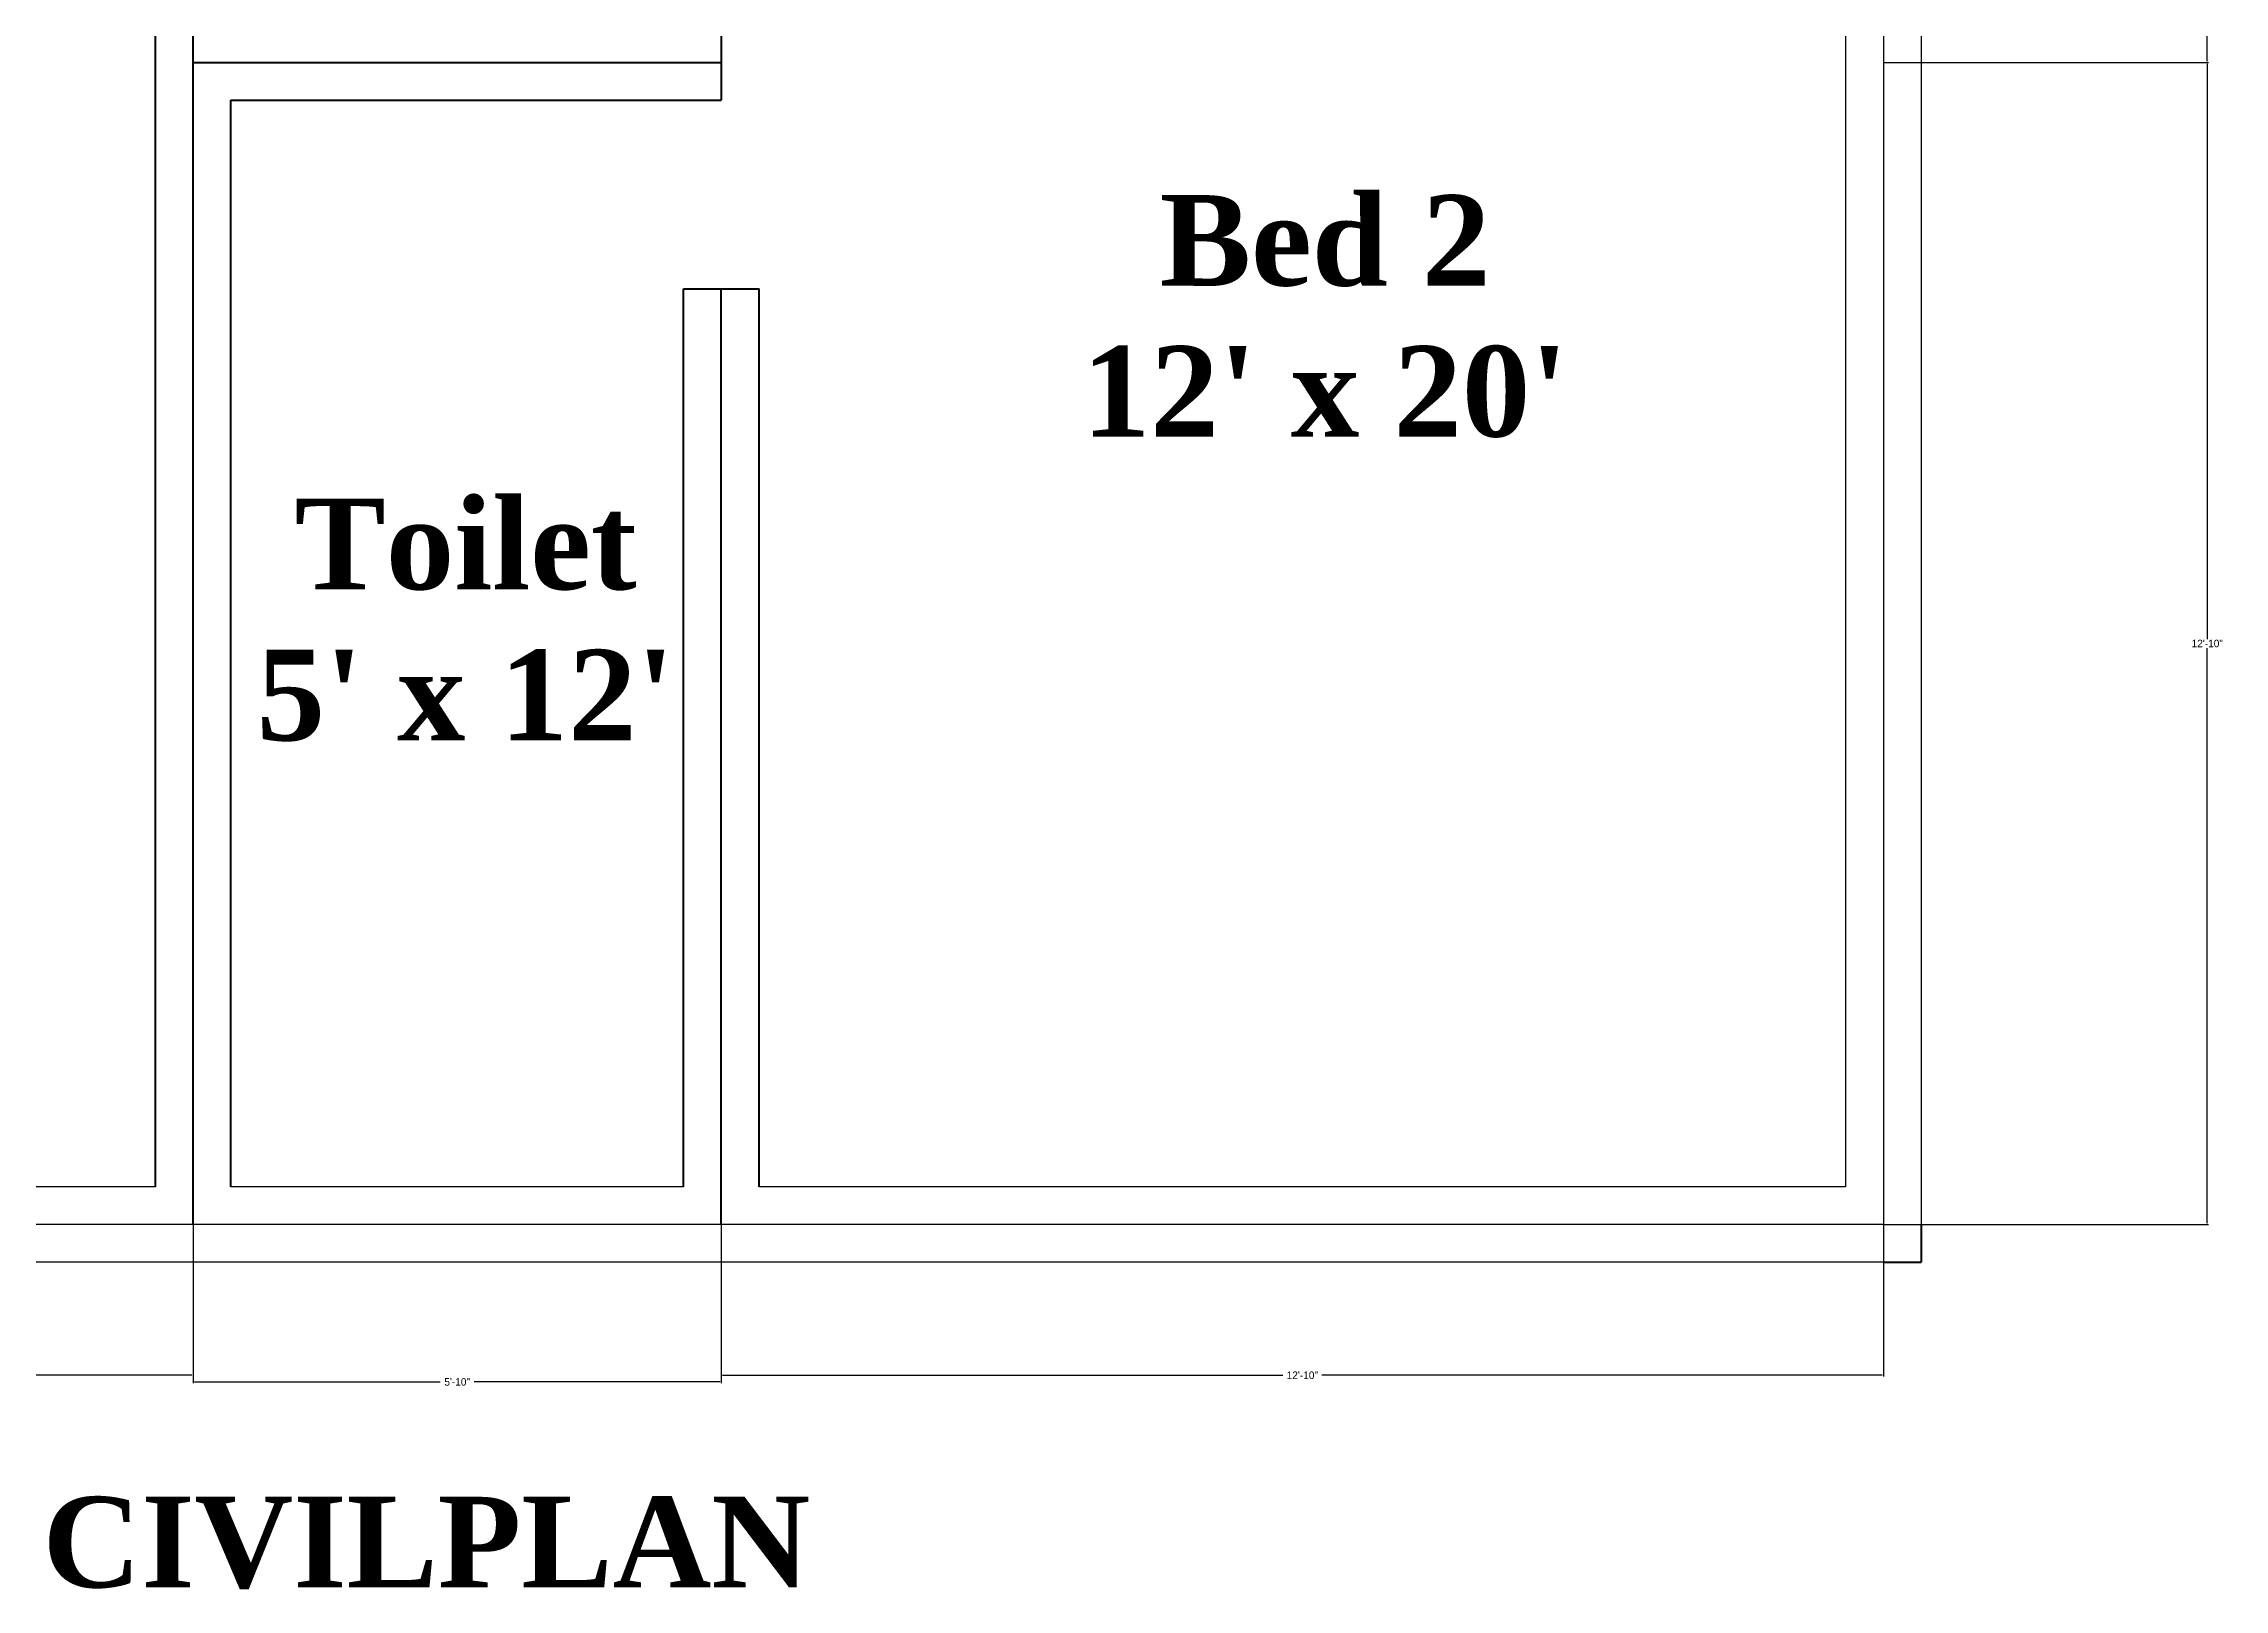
# Model space of a CAD drawing. Header units: inches. Extents: x 702 to 1903, y 288 to 1112.
# Drawn here: x 1604 to 1893, y 288.1 to 493 of the extents above; entities that cross this region are included whole.
import ezdxf

# ---------------------------------------------------------------- set-up
doc = ezdxf.new("R2010")
doc.units = ezdxf.units.IN
doc.header["$MEASUREMENT"] = 0
doc.dimstyles.get("Standard").update_dxf_attribs({"dimtxt": 1, "dimasz": 0.18, "dimexe": 0.18, "dimexo": 0.0625, "dimgap": 0.09, "dimtad": 0, "dimtih": 1, "dimtoh": 1, "dimdec": 0, "dimzin": 2, "dimdsep": 46, "dimlunit": 4, "dimtxsty": 'Standard', "dimcen": 0.09, "dimclrt": 6, "dimadec": 0, "dimazin": 0, "dimtfac": 1, "dimtdec": 0, "dimtofl": 0, "dimtmove": 0, "dimatfit": 3, "dimfxl": 1, "dimtolj": 1, "dimtzin": 0, "dimarcsym": 0})

# ---------------------------------------------------------------- blocks, each defined once
blk = doc.blocks.new('*D60')
at = {"color": 0, "lineweight": -2}
for p, q in [((1457.78, 336.4), (1457.78, 316.31)), ((1623.78, 336.4), (1623.78, 316.31)), ((1457.96, 316.49), (1538.19, 316.49)), ((1623.6, 316.49), (1543.37, 316.49))]:
    blk.add_line(p, q, dxfattribs=at)
at = {"color": 0}
for points in [[(1457.96, 316.52), (1457.96, 316.46), (1457.78, 316.49)], [(1623.6, 316.52), (1623.6, 316.46), (1623.78, 316.49)]]:
    blk.add_solid(points, dxfattribs=at)
at = {"layer": 'Defpoints', "color": 0}
for p in [(1457.78, 336.46), (1623.78, 336.46), (1457.78, 316.49)]:
    blk.add_point(p, dxfattribs=at)
at = {"color": 6, "lineweight": 100, "insert": (1540.78, 316.49), "char_height": 1, "attachment_point": 5}
blk.add_mtext('\\A1;13\'-10"', dxfattribs=at)
blk = doc.blocks.new('*D61')
at = {"color": 0, "lineweight": -2}
for p, q in [((1623.78, 336.4), (1623.78, 315.43)), ((1693.78, 336.4), (1693.78, 315.43)), ((1623.96, 315.61), (1656.52, 315.61)), ((1693.6, 315.61), (1661.03, 315.61))]:
    blk.add_line(p, q, dxfattribs=at)
at = {"color": 0}
for points in [[(1623.96, 315.64), (1623.96, 315.58), (1623.78, 315.61)], [(1693.6, 315.64), (1693.6, 315.58), (1693.78, 315.61)]]:
    blk.add_solid(points, dxfattribs=at)
at = {"layer": 'Defpoints', "color": 0}
for p in [(1623.78, 336.46), (1693.78, 336.46), (1623.78, 315.61)]:
    blk.add_point(p, dxfattribs=at)
at = {"color": 6, "lineweight": 100, "insert": (1658.78, 315.61), "char_height": 1, "attachment_point": 5}
blk.add_mtext('\\A1;5\'-10"', dxfattribs=at)
blk = doc.blocks.new('*D62')
at = {"color": 0, "lineweight": -2}
for p, q in [((1693.78, 336.4), (1693.78, 316.31)), ((1847.78, 336.4), (1847.78, 316.31)), ((1693.96, 316.49), (1768.19, 316.49)), ((1847.6, 316.49), (1773.37, 316.49))]:
    blk.add_line(p, q, dxfattribs=at)
at = {"color": 0}
for points in [[(1693.96, 316.52), (1693.96, 316.46), (1693.78, 316.49)], [(1847.6, 316.52), (1847.6, 316.46), (1847.78, 316.49)]]:
    blk.add_solid(points, dxfattribs=at)
at = {"layer": 'Defpoints', "color": 0}
for p in [(1693.78, 336.46), (1847.78, 336.46), (1693.78, 316.49)]:
    blk.add_point(p, dxfattribs=at)
at = {"color": 6, "lineweight": 100, "insert": (1770.78, 316.49), "char_height": 1, "attachment_point": 5}
blk.add_mtext('\\A1;12\'-10"', dxfattribs=at)
blk = doc.blocks.new('*D63')
at = {"color": 0, "lineweight": -2}
for p, q in [((1847.84, 490.46), (1890.88, 490.46)), ((1890.7, 490.28), (1890.7, 414.05)), ((1890.7, 336.64), (1890.7, 412.87)), ((1847.84, 336.46), (1890.88, 336.46))]:
    blk.add_line(p, q, dxfattribs=at)
at = {"color": 0}
for points in [[(1890.67, 490.28), (1890.73, 490.28), (1890.7, 490.46)], [(1890.67, 336.64), (1890.73, 336.64), (1890.7, 336.46)]]:
    blk.add_solid(points, dxfattribs=at)
at = {"layer": 'Defpoints', "color": 0}
for p in [(1847.78, 490.46), (1847.78, 336.46), (1890.7, 336.46)]:
    blk.add_point(p, dxfattribs=at)
at = {"color": 6, "lineweight": 100, "insert": (1890.7, 413.46), "char_height": 1, "attachment_point": 5}
blk.add_mtext('\\A1;12\'-10"', dxfattribs=at)
blk = doc.blocks.new('*D64')
at = {"color": 0, "lineweight": -2}
for p, q in [((1847.84, 586.46), (1890.88, 586.46)), ((1890.7, 586.28), (1890.7, 539.05)), ((1890.7, 490.64), (1890.7, 537.87)), ((1847.84, 490.46), (1890.88, 490.46))]:
    blk.add_line(p, q, dxfattribs=at)
at = {"color": 0}
for points in [[(1890.67, 586.28), (1890.73, 586.28), (1890.7, 586.46)], [(1890.67, 490.64), (1890.73, 490.64), (1890.7, 490.46)]]:
    blk.add_solid(points, dxfattribs=at)
at = {"layer": 'Defpoints', "color": 0}
for p in [(1847.78, 586.46), (1847.78, 490.46), (1890.7, 490.46)]:
    blk.add_point(p, dxfattribs=at)
at = {"color": 6, "lineweight": 100, "insert": (1890.7, 538.46), "char_height": 1, "attachment_point": 5}
blk.add_mtext("\\A1;8'", dxfattribs=at)

msp = doc.modelspace()

# ---------------------------------------------------------------- linework, layer by layer
at = {"lineweight": 100}
for p, q in [((1618.78, 490.46), (1618.78, 646.46)), ((1693.78, 495.46), (1693.78, 485.46)), ((1618.78, 341.46), (1618.78, 490.46)), ((1628.78, 341.46), (1628.78, 485.46)), ((1628.78, 485.46), (1693.78, 485.46)), ((1688.78, 341.46), (1688.78, 460.46)), ((1688.78, 460.46), (1698.78, 460.46)), ((1698.78, 341.46), (1698.78, 460.46)), ((1852.78, 336.46), (1852.78, 331.46)), ((1847.78, 331.46), (1852.78, 331.46))]:
    msp.add_line(p, q, dxfattribs=at)
at = {"color": 6, "lineweight": 100}
for p, q in [((1623.78, 490.46), (1623.78, 646.46)), ((1623.78, 336.46), (1623.78, 490.46)), ((1623.78, 490.46), (1693.78, 490.46)), ((1693.78, 336.46), (1693.78, 460.46))]:
    msp.add_line(p, q, dxfattribs=at)
at = {"color": 6}
for p, q in [((1847.78, 586.46), (1847.78, 490.46)), ((1847.78, 490.46), (1847.78, 336.46)), ((1623.78, 336.46), (1457.78, 336.46)), ((1693.78, 336.46), (1623.78, 336.46)), ((1847.78, 336.46), (1693.78, 336.46))]:
    msp.add_line(p, q, dxfattribs=at)
for p, q in [((1852.78, 586.46), (1852.78, 490.46)), ((1842.78, 581.46), (1842.78, 490.46)), ((1842.78, 490.46), (1842.78, 341.46)), ((1852.78, 490.46), (1852.78, 336.46)), ((1618.78, 341.46), (1462.78, 341.46)), ((1688.78, 341.46), (1628.78, 341.46)), ((1842.78, 341.46), (1698.78, 341.46)), ((1623.78, 331.46), (1457.78, 331.46)), ((1693.78, 331.46), (1623.78, 331.46)), ((1847.78, 331.46), (1693.78, 331.46))]:
    msp.add_line(p, q)
at = {"color": 3, "lineweight": 100}
msp.add_line((1618.78, 341.46), (1618.78, 490.46), dxfattribs=at)

# ---------------------------------------------------------------- texts
at = {"color": 5, "lineweight": 100, "char_height": 12, "width": 106, "attachment_point": 2}
for s, insert in [("{\\fTimes New Roman|b1|i0|c0|p18;\\C4;Bed 2\\P12' x 20'}", (1773.8, 472.89)), ("{\\fTimes New Roman|b1|i0|c0|p18;\\C4;Toilet\\P5' x 12'}", (1659.89, 432.64))]:
    msp.add_mtext(s, dxfattribs=dict(at, insert=insert))
at = {"insert": (1527.3, 300.39), "char_height": 12, "width": 2.5237, "attachment_point": 1}
msp.add_mtext('{\\fTimes New Roman|b1|i0|c0|p18;\\C4;FIGURE:CIVILPLAN}', dxfattribs=at)

# ---------------------------------------------------------------- dimensions: what is measured, and where the dimension line sits
at = {"lineweight": 100}
for base, p1, p2, picture, middle in [((1890.7, 490.46), (1847.78, 586.46), (1847.78, 490.46), '*D64', (1890.7, 538.46)), ((1890.7, 336.46), (1847.78, 490.46), (1847.78, 336.46), '*D63', (1890.7, 413.46))]:
    dim = msp.add_linear_dim(base=base, p1=p1, p2=p2, angle=90, dimstyle='Standard', dxfattribs=at)
    dim.commit()
    dim.dimension.update_dxf_attribs({"geometry": picture, "text_midpoint": middle})
for base, p1, p2, picture, middle in [((1457.78, 316.49), (1623.78, 336.46), (1457.78, 336.46), '*D60', (1540.78, 316.49)), ((1623.78, 315.61), (1693.78, 336.46), (1623.78, 336.46), '*D61', (1658.78, 315.61)), ((1693.78, 316.49), (1847.78, 336.46), (1693.78, 336.46), '*D62', (1770.78, 316.49))]:
    dim = msp.add_linear_dim(base=base, p1=p1, p2=p2, dimstyle='Standard', dxfattribs=at)
    dim.commit()
    dim.dimension.update_dxf_attribs({"geometry": picture, "text_midpoint": middle})

doc.saveas('drawing.dxf')
